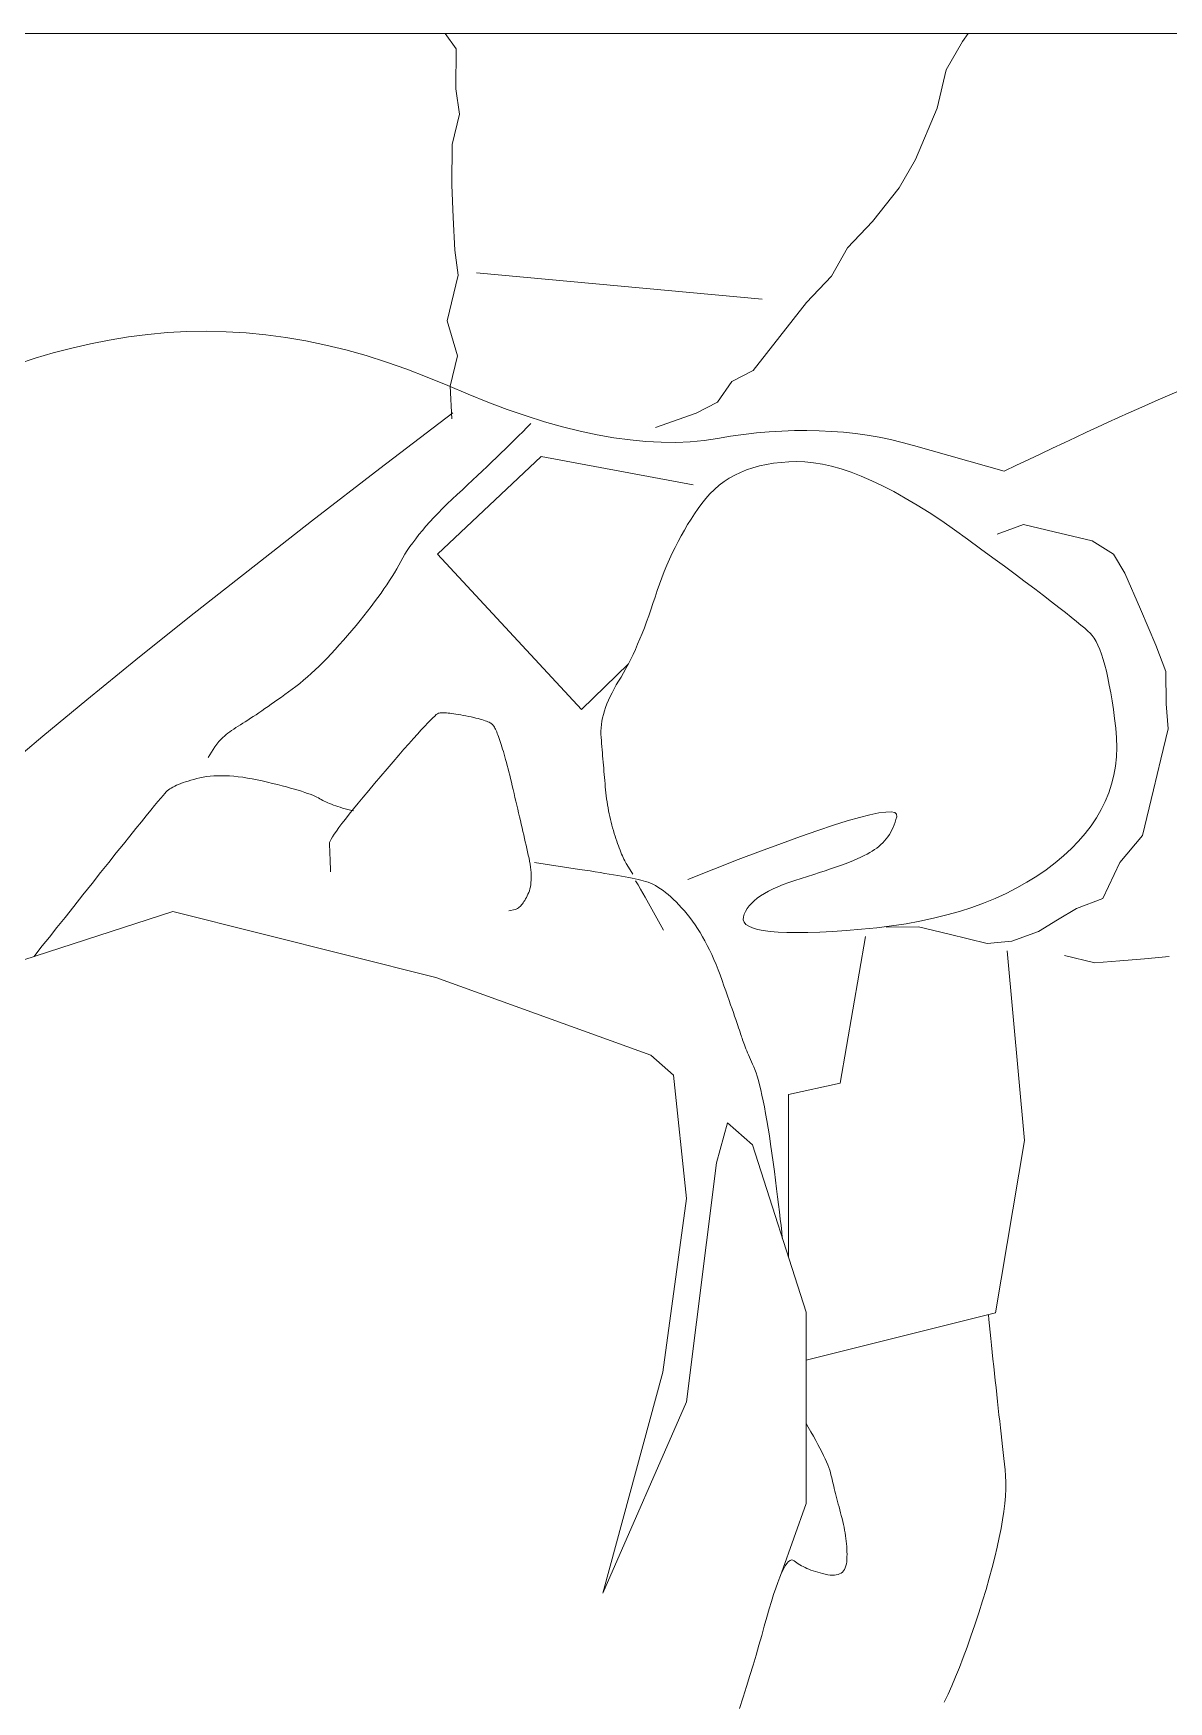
# Model space of a CAD drawing. Header units: millimetres. Extents: x 1393 to 3101, y -2944 to -480.
# Drawn here: x 2818.36 to 2842.55, y -1328.35 to -1292.82 of the extents above; entities that cross this region are included whole.
import ezdxf

# ---------------------------------------------------------------- set-up
doc = ezdxf.new("R2010")
doc.units = ezdxf.units.MM
doc.layers.add('TEFRİŞ_İÇ', color=224, linetype='Continuous', lineweight=13)

# ---------------------------------------------------------------- blocks, each defined once
blk = doc.blocks.new('A$C22EE4B40')
at = {"layer": 'TEFRİŞ_İÇ', "linetype": 'Continuous'}
for p, q in [((0.312642, 0.552652), (1.02007, 0.552652)), ((0.475417, 0.552652), (0.477776, 0.549386)), ((0.582162, 0.544867), (0.585599, 0.550916)), ((0.585599, 0.550916), (0.586794, 0.552652)), ((0.477776, 0.549386), (0.477714, 0.540803)), ((0.580204, 0.536741), (0.582162, 0.544867)), ((0.477714, 0.540803), (0.478434, 0.535472)), ((0.575592, 0.525817), (0.580204, 0.536741)), ((0.478434, 0.535472), (0.476868, 0.528972)), ((0.476868, 0.528972), (0.476806, 0.52039)), ((0.572153, 0.519768), (0.575592, 0.525817)), ((0.476806, 0.52039), (0.477135, 0.513434)), ((0.566453, 0.512544), (0.572153, 0.519768)), ((0.477135, 0.513434), (0.477464, 0.506476)), ((0.561143, 0.506946), (0.566453, 0.512544)), ((0.477464, 0.506476), (0.478184, 0.501145)), ((0.557705, 0.500897), (0.561143, 0.506946)), ((0.478184, 0.501145), (0.475835, 0.491394)), ((0.542925, 0.496035), (0.482071, 0.50161)), ((0.552396, 0.495299), (0.557705, 0.500897)), ((0.546695, 0.488076), (0.552396, 0.495299)), ((0.475835, 0.491394), (0.478059, 0.483981)), ((0.399824, 0.486512), (0.40386, 0.487303)), ((0.40386, 0.487303), (0.407954, 0.487978)), ((0.407954, 0.487978), (0.412087, 0.488518)), ((0.412087, 0.488518), (0.416236, 0.488897)), ((0.416236, 0.488897), (0.4204, 0.48912)), ((0.4204, 0.48912), (0.424579, 0.489184)), ((0.424579, 0.489184), (0.428776, 0.48909)), ((0.428776, 0.48909), (0.432986, 0.488838)), ((0.432986, 0.488838), (0.437213, 0.488427)), ((0.437213, 0.488427), (0.441454, 0.487858)), ((0.441454, 0.487858), (0.445712, 0.487132)), ((0.445712, 0.487132), (0.449986, 0.486246)), ((0.540993, 0.480852), (0.546695, 0.488076)), ((0.384278, 0.482199), (0.388075, 0.48345)), ((0.388075, 0.48345), (0.391932, 0.484586)), ((0.391932, 0.484586), (0.395849, 0.485608)), ((0.395849, 0.485608), (0.399824, 0.486512)), ((0.449986, 0.486246), (0.454275, 0.485203)), ((0.454275, 0.485203), (0.458579, 0.484)), ((0.458579, 0.484), (0.4629, 0.482641)), ((0.478059, 0.483981), (0.476493, 0.477481)), ((0.4629, 0.482641), (0.467235, 0.481123)), ((0.467235, 0.481123), (0.471586, 0.479446)), ((0.536467, 0.478504), (0.540993, 0.480852)), ((0.471586, 0.479446), (0.475951, 0.477611)), ((0.475951, 0.477611), (0.480279, 0.475774)), ((0.476493, 0.477481), (0.476823, 0.470524)), ((0.53342, 0.47408), (0.536467, 0.478504)), ((0.6293, 0.475461), (0.631241, 0.476301)), ((0.480279, 0.475774), (0.484506, 0.474087)), ((0.484506, 0.474087), (0.488636, 0.472551)), ((0.528894, 0.471732), (0.53342, 0.47408)), ((0.621059, 0.471805), (0.623189, 0.472761)), ((0.623189, 0.472761), (0.625274, 0.473691)), ((0.625274, 0.473691), (0.62731, 0.47459)), ((0.62731, 0.47459), (0.6293, 0.475461)), ((0.477021, 0.471846), (0.461472, 0.459941)), ((0.488636, 0.472551), (0.492668, 0.471166)), ((0.492668, 0.471166), (0.496603, 0.469934)), ((0.493662, 0.469555), (0.492802, 0.468683)), ((0.496603, 0.469934), (0.500439, 0.468851)), ((0.520233, 0.468661), (0.528894, 0.471732)), ((0.614379, 0.468758), (0.616653, 0.469803)), ((0.616653, 0.469803), (0.618879, 0.470818)), ((0.618879, 0.470818), (0.621059, 0.471805)), ((0.490121, 0.466003), (0.489196, 0.465091)), ((0.49103, 0.466906), (0.490121, 0.466003)), ((0.491923, 0.467799), (0.49103, 0.466906)), ((0.492802, 0.468683), (0.491923, 0.467799)), ((0.500439, 0.468851), (0.504177, 0.46792)), ((0.504177, 0.46792), (0.507816, 0.46714)), ((0.507816, 0.46714), (0.51136, 0.466512)), ((0.51136, 0.466512), (0.514804, 0.466034)), ((0.514804, 0.466034), (0.518151, 0.465709)), ((0.518151, 0.465709), (0.5214, 0.465533)), ((0.524551, 0.46551), (0.527604, 0.465637)), ((0.527604, 0.465637), (0.530559, 0.465916)), ((0.530559, 0.465916), (0.533415, 0.466345)), ((0.533415, 0.466345), (0.536212, 0.466814)), ((0.536212, 0.466814), (0.538983, 0.467208)), ((0.538983, 0.467208), (0.54173, 0.467526)), ((0.54173, 0.467526), (0.544452, 0.46777)), ((0.544452, 0.46777), (0.54715, 0.46794)), ((0.54715, 0.46794), (0.549822, 0.468035)), ((0.549822, 0.468035), (0.55247, 0.468054)), ((0.55247, 0.468054), (0.555092, 0.467999)), ((0.555092, 0.467999), (0.557691, 0.467871)), ((0.557691, 0.467871), (0.560265, 0.467667)), ((0.560265, 0.467667), (0.562814, 0.467389)), ((0.562814, 0.467389), (0.565337, 0.467035)), ((0.565337, 0.467035), (0.567838, 0.466608)), ((0.567838, 0.466608), (0.570312, 0.466105)), ((0.570312, 0.466105), (0.572762, 0.465528)), ((0.607277, 0.465453), (0.609691, 0.466584)), ((0.609691, 0.466584), (0.612059, 0.467686)), ((0.612059, 0.467686), (0.614379, 0.468758)), ((0.49586, 0.462534), (0.473803, 0.441714)), ((0.486326, 0.462297), (0.485339, 0.461347)), ((0.487299, 0.463238), (0.486326, 0.462297)), ((0.488255, 0.464169), (0.487299, 0.463238)), ((0.489196, 0.465091), (0.488255, 0.464169)), ((0.528254, 0.456464), (0.49586, 0.462534)), ((0.5214, 0.465533), (0.524551, 0.46551)), ((0.572762, 0.465528), (0.575186, 0.464876)), ((0.575186, 0.464876), (0.594491, 0.459365)), ((0.599747, 0.461887), (0.602305, 0.463105)), ((0.602305, 0.463105), (0.604814, 0.464293)), ((0.604814, 0.464293), (0.607277, 0.465453)), ((0.461472, 0.459941), (0.446948, 0.448722)), ((0.483316, 0.459417), (0.48228, 0.458436)), ((0.484335, 0.460386), (0.483316, 0.459417)), ((0.485339, 0.461347), (0.484335, 0.460386)), ((0.53711, 0.458551), (0.535934, 0.457894)), ((0.538342, 0.459139), (0.53711, 0.458551)), ((0.539635, 0.459661), (0.538342, 0.459139)), ((0.540983, 0.460116), (0.539635, 0.459661)), ((0.542389, 0.460503), (0.540983, 0.460116)), ((0.543853, 0.460821), (0.542389, 0.460503)), ((0.545374, 0.461073), (0.543853, 0.460821)), ((0.546953, 0.461256), (0.545374, 0.461073)), ((0.548589, 0.461372), (0.546953, 0.461256)), ((0.550283, 0.461421), (0.548589, 0.461372)), ((0.552041, 0.46137), (0.550283, 0.461421)), ((0.553868, 0.461188), (0.552041, 0.46137)), ((0.555765, 0.460876), (0.553868, 0.461188)), ((0.557729, 0.460433), (0.555765, 0.460876)), ((0.559764, 0.459859), (0.557729, 0.460433)), ((0.561867, 0.459154), (0.559764, 0.459859)), ((0.564041, 0.458319), (0.561867, 0.459154)), ((0.594491, 0.459365), (0.597144, 0.460641)), ((0.597144, 0.460641), (0.599747, 0.461887)), ((0.47908, 0.455439), (0.477981, 0.454421)), ((0.480162, 0.456448), (0.47908, 0.455439)), ((0.48123, 0.457448), (0.480162, 0.456448)), ((0.48228, 0.458436), (0.48123, 0.457448)), ((0.532752, 0.455518), (0.531806, 0.45459)), ((0.533755, 0.456377), (0.532752, 0.455518)), ((0.534816, 0.45717), (0.533755, 0.456377)), ((0.535934, 0.457894), (0.534816, 0.45717)), ((0.566282, 0.457352), (0.564041, 0.458319)), ((0.568594, 0.456255), (0.566282, 0.457352)), ((0.570974, 0.455026), (0.568594, 0.456255)), ((0.573425, 0.453667), (0.570974, 0.455026)), ((0.474862, 0.451426), (0.47391, 0.450459)), ((0.475858, 0.452408), (0.474862, 0.451426)), ((0.476898, 0.453407), (0.475858, 0.452408)), ((0.477981, 0.454421), (0.476898, 0.453407)), ((0.529298, 0.451426), (0.52853, 0.450302)), ((0.530087, 0.452531), (0.529298, 0.451426)), ((0.530918, 0.453594), (0.530087, 0.452531)), ((0.531806, 0.45459), (0.530918, 0.453594)), ((0.575943, 0.452177), (0.573425, 0.453667)), ((0.578532, 0.450556), (0.575943, 0.452177)), ((0.446948, 0.448722), (0.433449, 0.438189)), ((0.472141, 0.448575), (0.471322, 0.447658)), ((0.473004, 0.44951), (0.472141, 0.448575)), ((0.47391, 0.450459), (0.473004, 0.44951)), ((0.527061, 0.447996), (0.526361, 0.446815)), ((0.527785, 0.449159), (0.527061, 0.447996)), ((0.52853, 0.450302), (0.527785, 0.449159)), ((0.581188, 0.448804), (0.578532, 0.450556)), ((0.583914, 0.446921), (0.581188, 0.448804)), ((0.598642, 0.448049), (0.592984, 0.445973)), ((0.605142, 0.446482), (0.598642, 0.448049)), ((0.46913, 0.445003), (0.468489, 0.44415)), ((0.469817, 0.445871), (0.46913, 0.445003)), ((0.470546, 0.446756), (0.469817, 0.445871)), ((0.471322, 0.447658), (0.470546, 0.446756)), ((0.525025, 0.444397), (0.524391, 0.443159)), ((0.525682, 0.445615), (0.525025, 0.444397)), ((0.526361, 0.446815), (0.525682, 0.445615)), ((0.586709, 0.444906), (0.583914, 0.446921)), ((0.589466, 0.442879), (0.586709, 0.444906)), ((0.613268, 0.444525), (0.605142, 0.446482)), ((0.617751, 0.441724), (0.613268, 0.444525)), ((0.466361, 0.440901), (0.46594, 0.440129)), ((0.466827, 0.441689), (0.466361, 0.440901)), ((0.467336, 0.442493), (0.466827, 0.441689)), ((0.46789, 0.443313), (0.467336, 0.442493)), ((0.468489, 0.44415), (0.46789, 0.443313)), ((0.473803, 0.441714), (0.504439, 0.408649)), ((0.523781, 0.441903), (0.52319, 0.440628)), ((0.524391, 0.443159), (0.523781, 0.441903)), ((0.592072, 0.440955), (0.589466, 0.442879)), ((0.594528, 0.439134), (0.592072, 0.440955)), ((0.620218, 0.437691), (0.617751, 0.441724)), ((0.433449, 0.438189), (0.420976, 0.428342)), ((0.464603, 0.437752), (0.464093, 0.436921)), ((0.465079, 0.438564), (0.464603, 0.437752)), ((0.465526, 0.439356), (0.465079, 0.438564)), ((0.46594, 0.440129), (0.465526, 0.439356)), ((0.522078, 0.438021), (0.521557, 0.43669)), ((0.522624, 0.439334), (0.522078, 0.438021)), ((0.52319, 0.440628), (0.522624, 0.439334)), ((0.596833, 0.437416), (0.594528, 0.439134)), ((0.59899, 0.435802), (0.596833, 0.437416)), ((0.623527, 0.430017), (0.620218, 0.437691)), ((0.462376, 0.434312), (0.46174, 0.433403)), ((0.46298, 0.435201), (0.462376, 0.434312)), ((0.463553, 0.436071), (0.46298, 0.435201)), ((0.464093, 0.436921), (0.463553, 0.436071)), ((0.520579, 0.433969), (0.520122, 0.43258)), ((0.521056, 0.435338), (0.520579, 0.433969)), ((0.521557, 0.43669), (0.521056, 0.435338)), ((0.600997, 0.434291), (0.59899, 0.435802)), ((0.602854, 0.432883), (0.600997, 0.434291)), ((0.459646, 0.430565), (0.458885, 0.429579)), ((0.460376, 0.43153), (0.459646, 0.430565)), ((0.461074, 0.432476), (0.460376, 0.43153)), ((0.46174, 0.433403), (0.461074, 0.432476)), ((0.519677, 0.431201), (0.519225, 0.429856)), ((0.520122, 0.43258), (0.519677, 0.431201)), ((0.604561, 0.431578), (0.602854, 0.432883)), ((0.60612, 0.430377), (0.604561, 0.431578)), ((0.607527, 0.429279), (0.60612, 0.430377)), ((0.626836, 0.422342), (0.623527, 0.430017)), ((0.420976, 0.428342), (0.409528, 0.419183)), ((0.456413, 0.426506), (0.455524, 0.425444)), ((0.457268, 0.42755), (0.456413, 0.426506)), ((0.458093, 0.428574), (0.457268, 0.42755)), ((0.458885, 0.429579), (0.458093, 0.428574)), ((0.518305, 0.427269), (0.51784, 0.426029)), ((0.518768, 0.428545), (0.518305, 0.427269)), ((0.519225, 0.429856), (0.518768, 0.428545)), ((0.608786, 0.428285), (0.607527, 0.429279)), ((0.609892, 0.427392), (0.608786, 0.428285)), ((0.610851, 0.426604), (0.609892, 0.427392)), ((0.61166, 0.425918), (0.610851, 0.426604)), ((0.453735, 0.423364), (0.452852, 0.422371)), ((0.454626, 0.424389), (0.453735, 0.423364)), ((0.455524, 0.425444), (0.454626, 0.424389)), ((0.516891, 0.423652), (0.516408, 0.422514)), ((0.517367, 0.424823), (0.516891, 0.423652)), ((0.51784, 0.426029), (0.517367, 0.424823)), ((0.612319, 0.425337), (0.61166, 0.425918)), ((0.612827, 0.424857), (0.612319, 0.425337)), ((0.613257, 0.424378), (0.612827, 0.424857)), ((0.613674, 0.423795), (0.613257, 0.424378)), ((0.614079, 0.423107), (0.613674, 0.423795)), ((0.614472, 0.422313), (0.614079, 0.423107)), ((0.450245, 0.419584), (0.449392, 0.418719)), ((0.451107, 0.420481), (0.450245, 0.419584)), ((0.451974, 0.42141), (0.451107, 0.420481)), ((0.452852, 0.422371), (0.451974, 0.42141)), ((0.515429, 0.420346), (0.514932, 0.419315)), ((0.515921, 0.421414), (0.515429, 0.420346)), ((0.516408, 0.422514), (0.515921, 0.421414)), ((0.614855, 0.421416), (0.614472, 0.422313)), ((0.615224, 0.420413), (0.614855, 0.421416)), ((0.615581, 0.419306), (0.615224, 0.420413)), ((0.628911, 0.416683), (0.626836, 0.422342)), ((0.409528, 0.419183), (0.399104, 0.41071)), ((0.446876, 0.416312), (0.446055, 0.415574)), ((0.447708, 0.417083), (0.446876, 0.416312)), ((0.448545, 0.417884), (0.447708, 0.417083)), ((0.449392, 0.418719), (0.448545, 0.417884)), ((0.504439, 0.408649), (0.514429, 0.418317)), ((0.51341, 0.416427), (0.512893, 0.415535)), ((0.513923, 0.417355), (0.51341, 0.416427)), ((0.514429, 0.418317), (0.513923, 0.417355)), ((0.514932, 0.419315), (0.514429, 0.418317)), ((0.615927, 0.418093), (0.615581, 0.419306)), ((0.616262, 0.416777), (0.615927, 0.418093)), ((0.616584, 0.415356), (0.616262, 0.416777)), ((0.62897, 0.409792), (0.628911, 0.416683)), ((0.442053, 0.412356), (0.441283, 0.4118)), ((0.442839, 0.412937), (0.442053, 0.412356)), ((0.443631, 0.413549), (0.442839, 0.412937)), ((0.444432, 0.414192), (0.443631, 0.413549)), ((0.445238, 0.414867), (0.444432, 0.414192)), ((0.446055, 0.415574), (0.445238, 0.414867)), ((0.511392, 0.413017), (0.510959, 0.412205)), ((0.511863, 0.413841), (0.511392, 0.413017)), ((0.512369, 0.414675), (0.511863, 0.413841)), ((0.512893, 0.415535), (0.512369, 0.414675)), ((0.616896, 0.413831), (0.616584, 0.415356)), ((0.617194, 0.4122), (0.616896, 0.413831)), ((0.399104, 0.41071), (0.389705, 0.402923)), ((0.437014, 0.4088), (0.436362, 0.408355)), ((0.437683, 0.40926), (0.437014, 0.4088)), ((0.438368, 0.409736), (0.437683, 0.40926)), ((0.43907, 0.410228), (0.438368, 0.409736)), ((0.439791, 0.410736), (0.43907, 0.410228)), ((0.440528, 0.41126), (0.439791, 0.410736)), ((0.441283, 0.4118), (0.440528, 0.41126)), ((0.509586, 0.40907), (0.509332, 0.408315)), ((0.509874, 0.409837), (0.509586, 0.40907)), ((0.5102, 0.410615), (0.509874, 0.409837)), ((0.51056, 0.411404), (0.5102, 0.410615)), ((0.510959, 0.412205), (0.51056, 0.411404)), ((0.617482, 0.410466), (0.617194, 0.4122)), ((0.617756, 0.408626), (0.617482, 0.410466)), ((0.62942, 0.404525), (0.62897, 0.409792)), ((0.431774, 0.405376), (0.431282, 0.40507)), ((0.432288, 0.405692), (0.431774, 0.405376)), ((0.432818, 0.406025), (0.432288, 0.405692)), ((0.433366, 0.406374), (0.432818, 0.406025)), ((0.43393, 0.406738), (0.433366, 0.406374)), ((0.434513, 0.407119), (0.43393, 0.406738)), ((0.435112, 0.407515), (0.434513, 0.407119)), ((0.435729, 0.407927), (0.435112, 0.407515)), ((0.436362, 0.408355), (0.435729, 0.407927)), ((0.471046, 0.40507), (0.471696, 0.405758)), ((0.471696, 0.405758), (0.472268, 0.406347)), ((0.472268, 0.406347), (0.472761, 0.406837)), ((0.472761, 0.406837), (0.473179, 0.407229)), ((0.473179, 0.407229), (0.473518, 0.407522)), ((0.473518, 0.407522), (0.473779, 0.407715)), ((0.473779, 0.407715), (0.473962, 0.40781)), ((0.473962, 0.40781), (0.474123, 0.407852)), ((0.474123, 0.407852), (0.47431, 0.407882)), ((0.47431, 0.407882), (0.474526, 0.407903)), ((0.474526, 0.407903), (0.474768, 0.407912)), ((0.474768, 0.407912), (0.475039, 0.407914)), ((0.475039, 0.407914), (0.475337, 0.407904)), ((0.475337, 0.407904), (0.475663, 0.407884)), ((0.475663, 0.407884), (0.476016, 0.407853)), ((0.476016, 0.407853), (0.476398, 0.407815)), ((0.476398, 0.407815), (0.476808, 0.407764)), ((0.476808, 0.407764), (0.477245, 0.407704)), ((0.477245, 0.407704), (0.477709, 0.407633)), ((0.477709, 0.407633), (0.478202, 0.407554)), ((0.478202, 0.407554), (0.478723, 0.407463)), ((0.478723, 0.407463), (0.479271, 0.407363)), ((0.479271, 0.407363), (0.479846, 0.407252)), ((0.479846, 0.407252), (0.480423, 0.407138)), ((0.480423, 0.407138), (0.480968, 0.407023)), ((0.480968, 0.407023), (0.481484, 0.406909)), ((0.481484, 0.406909), (0.481967, 0.406796)), ((0.481967, 0.406796), (0.482423, 0.406683)), ((0.482423, 0.406683), (0.482847, 0.40657)), ((0.482847, 0.40657), (0.483242, 0.406459)), ((0.483242, 0.406459), (0.483605, 0.406348)), ((0.483605, 0.406348), (0.48394, 0.406237)), ((0.48394, 0.406237), (0.484244, 0.406127)), ((0.484244, 0.406127), (0.484518, 0.406017)), ((0.484518, 0.406017), (0.484761, 0.405907)), ((0.484761, 0.405907), (0.484976, 0.405799)), ((0.484976, 0.405799), (0.48516, 0.405691)), ((0.48516, 0.405691), (0.485313, 0.405583)), ((0.485313, 0.405583), (0.485436, 0.405475)), ((0.485436, 0.405475), (0.485547, 0.405357)), ((0.485547, 0.405357), (0.485659, 0.405215)), ((0.485659, 0.405215), (0.485775, 0.405048)), ((0.508686, 0.405408), (0.508615, 0.40471)), ((0.508794, 0.406119), (0.508686, 0.405408)), ((0.508937, 0.406839), (0.508794, 0.406119)), ((0.509117, 0.407572), (0.508937, 0.406839)), ((0.509332, 0.408315), (0.509117, 0.407572)), ((0.61802, 0.406682), (0.617756, 0.408626)), ((0.618271, 0.404633), (0.61802, 0.406682)), ((0.389705, 0.402923), (0.381331, 0.395823)), ((0.427207, 0.401803), (0.426961, 0.401517)), ((0.427476, 0.402092), (0.427207, 0.401803)), ((0.427763, 0.402382), (0.427476, 0.402092)), ((0.428072, 0.402674), (0.427763, 0.402382)), ((0.428401, 0.402966), (0.428072, 0.402674)), ((0.428752, 0.403262), (0.428401, 0.402966)), ((0.429122, 0.403559), (0.428752, 0.403262)), ((0.429513, 0.403857), (0.429122, 0.403559)), ((0.429923, 0.404157), (0.429513, 0.403857)), ((0.430356, 0.40446), (0.429923, 0.404157)), ((0.430809, 0.404764), (0.430356, 0.40446)), ((0.431282, 0.40507), (0.430809, 0.404764)), ((0.467673, 0.401329), (0.468633, 0.402412)), ((0.468633, 0.402412), (0.469515, 0.403397)), ((0.469515, 0.403397), (0.470319, 0.404282)), ((0.470319, 0.404282), (0.471046, 0.40507)), ((0.485775, 0.405048), (0.485891, 0.404856)), ((0.485891, 0.404856), (0.486012, 0.404641)), ((0.486012, 0.404641), (0.486135, 0.404402)), ((0.486135, 0.404402), (0.48626, 0.404138)), ((0.48626, 0.404138), (0.486387, 0.403849)), ((0.486387, 0.403849), (0.486519, 0.403538)), ((0.486519, 0.403538), (0.486652, 0.403202)), ((0.486652, 0.403202), (0.486788, 0.402843)), ((0.486788, 0.402843), (0.486925, 0.402458)), ((0.486925, 0.402458), (0.487067, 0.402049)), ((0.487067, 0.402049), (0.48721, 0.401616)), ((0.48721, 0.401616), (0.487356, 0.40116)), ((0.508615, 0.40471), (0.508581, 0.404023)), ((0.508581, 0.404023), (0.508582, 0.403348)), ((0.508582, 0.403348), (0.50862, 0.402684)), ((0.50862, 0.402684), (0.508677, 0.402026)), ((0.508677, 0.402026), (0.508733, 0.401369)), ((0.618453, 0.402551), (0.618271, 0.404633)), ((0.6185, 0.400508), (0.618453, 0.402551)), ((0.627854, 0.398025), (0.62942, 0.404525)), ((0.426342, 0.400667), (0.424942, 0.398425)), ((0.426528, 0.400949), (0.426342, 0.400667)), ((0.426734, 0.401232), (0.426528, 0.400949)), ((0.426961, 0.401517), (0.426734, 0.401232)), ((0.464329, 0.397485), (0.465521, 0.398865)), ((0.465521, 0.398865), (0.466635, 0.400146)), ((0.466635, 0.400146), (0.467673, 0.401329)), ((0.487356, 0.40116), (0.487504, 0.400679)), ((0.487504, 0.400679), (0.487656, 0.400175)), ((0.487656, 0.400175), (0.487811, 0.399648)), ((0.487811, 0.399648), (0.487969, 0.3991)), ((0.487969, 0.3991), (0.488128, 0.398527)), ((0.488128, 0.398527), (0.488291, 0.397934)), ((0.508733, 0.401369), (0.50879, 0.400711)), ((0.50879, 0.400711), (0.508846, 0.400052)), ((0.508846, 0.400052), (0.508903, 0.399394)), ((0.508903, 0.399394), (0.508958, 0.398735)), ((0.508958, 0.398735), (0.509016, 0.398077)), ((0.509016, 0.398077), (0.509071, 0.397418)), ((0.618202, 0.396537), (0.618418, 0.398504)), ((0.618418, 0.398504), (0.6185, 0.400508)), ((0.426903, 0.394505), (0.426097, 0.394467)), ((0.427735, 0.394516), (0.426903, 0.394505)), ((0.428594, 0.3945), (0.427735, 0.394516)), ((0.42948, 0.394457), (0.428594, 0.3945)), ((0.461711, 0.394429), (0.463059, 0.396007)), ((0.463059, 0.396007), (0.464329, 0.397485)), ((0.488291, 0.397934), (0.488458, 0.397317)), ((0.488458, 0.397317), (0.488626, 0.396677)), ((0.488626, 0.396677), (0.488798, 0.396015)), ((0.488798, 0.396015), (0.488975, 0.395331)), ((0.488975, 0.395331), (0.489152, 0.394624)), ((0.489152, 0.394624), (0.489334, 0.393895)), ((0.509071, 0.397418), (0.509128, 0.39676)), ((0.509128, 0.39676), (0.509183, 0.396101)), ((0.509183, 0.396101), (0.509241, 0.395443)), ((0.509241, 0.395443), (0.509296, 0.394784)), ((0.509296, 0.394784), (0.509354, 0.394126)), ((0.617376, 0.392719), (0.617856, 0.394609)), ((0.617856, 0.394609), (0.618202, 0.396537)), ((0.626288, 0.391525), (0.627854, 0.398025)), ((0.415978, 0.391048), (0.415709, 0.390759)), ((0.416207, 0.391265), (0.415978, 0.391048)), ((0.416464, 0.391476), (0.416207, 0.391265)), ((0.416752, 0.391685), (0.416464, 0.391476)), ((0.417068, 0.391888), (0.416752, 0.391685)), ((0.417413, 0.392089), (0.417068, 0.391888)), ((0.417788, 0.392286), (0.417413, 0.392089)), ((0.418192, 0.392478), (0.417788, 0.392286)), ((0.418625, 0.392667), (0.418192, 0.392478)), ((0.419088, 0.392854), (0.418625, 0.392667)), ((0.41958, 0.393036), (0.419088, 0.392854)), ((0.420103, 0.393214), (0.41958, 0.393036)), ((0.420653, 0.393388), (0.420103, 0.393214)), ((0.421233, 0.393559), (0.420653, 0.393388)), ((0.421842, 0.393726), (0.421233, 0.393559)), ((0.422481, 0.393889), (0.421842, 0.393726)), ((0.423148, 0.394048), (0.422481, 0.393889)), ((0.423845, 0.394194), (0.423148, 0.394048)), ((0.424569, 0.394312), (0.423845, 0.394194)), ((0.42532, 0.394403), (0.424569, 0.394312)), ((0.426097, 0.394467), (0.42532, 0.394403)), ((0.430394, 0.394389), (0.42948, 0.394457)), ((0.431335, 0.394293), (0.430394, 0.394389)), ((0.432303, 0.394171), (0.431335, 0.394293)), ((0.433298, 0.394021), (0.432303, 0.394171)), ((0.434321, 0.393845), (0.433298, 0.394021)), ((0.43537, 0.393642), (0.434321, 0.393845)), ((0.436446, 0.393414), (0.43537, 0.393642)), ((0.437549, 0.393157), (0.436446, 0.393414)), ((0.438641, 0.392891), (0.437549, 0.393157)), ((0.43968, 0.39263), (0.438641, 0.392891)), ((0.440667, 0.392376), (0.43968, 0.39263)), ((0.4416, 0.392127), (0.440667, 0.392376)), ((0.442482, 0.391885), (0.4416, 0.392127)), ((0.443312, 0.391648), (0.442482, 0.391885)), ((0.444089, 0.391418), (0.443312, 0.391648)), ((0.444813, 0.391193), (0.444089, 0.391418)), ((0.445486, 0.390974), (0.444813, 0.391193)), ((0.446107, 0.390761), (0.445486, 0.390974)), ((0.457948, 0.389959), (0.459115, 0.391357)), ((0.459115, 0.391357), (0.460369, 0.392848)), ((0.460369, 0.392848), (0.461711, 0.394429)), ((0.489334, 0.393895), (0.489517, 0.393142)), ((0.489517, 0.393142), (0.489705, 0.392368)), ((0.489705, 0.392368), (0.489894, 0.39157)), ((0.489894, 0.39157), (0.490088, 0.390751)), ((0.509354, 0.394126), (0.509409, 0.393467)), ((0.509409, 0.393467), (0.509465, 0.392809)), ((0.509465, 0.392809), (0.50952, 0.39215)), ((0.50952, 0.39215), (0.509582, 0.391495)), ((0.509582, 0.391495), (0.50965, 0.390844)), ((0.616766, 0.390868), (0.617376, 0.392719)), ((0.623938, 0.381775), (0.626288, 0.391525)), ((0.413511, 0.38816), (0.412682, 0.387149)), ((0.414228, 0.389026), (0.413511, 0.38816)), ((0.414834, 0.389748), (0.414228, 0.389026)), ((0.415327, 0.390326), (0.414834, 0.389748)), ((0.415709, 0.390759), (0.415327, 0.390326)), ((0.446675, 0.390554), (0.446107, 0.390761)), ((0.44719, 0.390352), (0.446675, 0.390554)), ((0.447653, 0.390157), (0.44719, 0.390352)), ((0.448064, 0.389967), (0.447653, 0.390157)), ((0.448423, 0.389783), (0.448064, 0.389967)), ((0.448729, 0.389604), (0.448423, 0.389783)), ((0.44902, 0.389431), (0.448729, 0.389604)), ((0.449331, 0.389259), (0.44902, 0.389431)), ((0.449663, 0.389088), (0.449331, 0.389259)), ((0.450015, 0.388919), (0.449663, 0.389088)), ((0.450388, 0.388753), (0.450015, 0.388919)), ((0.450781, 0.388587), (0.450388, 0.388753)), ((0.451195, 0.388424), (0.450781, 0.388587)), ((0.451629, 0.388261), (0.451195, 0.388424)), ((0.452084, 0.388102), (0.451629, 0.388261)), ((0.45256, 0.387943), (0.452084, 0.388102)), ((0.453056, 0.387787), (0.45256, 0.387943)), ((0.453572, 0.387632), (0.453056, 0.387787)), ((0.454111, 0.38748), (0.453572, 0.387632)), ((0.454669, 0.387328), (0.454111, 0.38748)), ((0.454971, 0.386312), (0.455876, 0.387436)), ((0.455876, 0.387436), (0.456868, 0.388651)), ((0.456868, 0.388651), (0.457948, 0.389959)), ((0.490088, 0.390751), (0.490282, 0.389908)), ((0.490282, 0.389908), (0.490479, 0.38906)), ((0.490479, 0.38906), (0.490673, 0.388223)), ((0.490673, 0.388223), (0.490865, 0.387396)), ((0.490865, 0.387396), (0.491053, 0.38658)), ((0.50965, 0.390844), (0.509727, 0.390198)), ((0.509727, 0.390198), (0.50981, 0.389556)), ((0.50981, 0.389556), (0.509902, 0.38892)), ((0.509902, 0.38892), (0.510001, 0.388288)), ((0.510001, 0.388288), (0.510109, 0.387661)), ((0.510109, 0.387661), (0.510223, 0.387038)), ((0.61515, 0.387282), (0.616023, 0.389055)), ((0.616023, 0.389055), (0.616766, 0.390868)), ((0.410686, 0.384693), (0.409521, 0.38325)), ((0.411741, 0.385993), (0.410686, 0.384693)), ((0.412682, 0.387149), (0.411741, 0.385993)), ((0.452782, 0.383487), (0.453423, 0.384336)), ((0.453423, 0.384336), (0.454154, 0.385278)), ((0.454154, 0.385278), (0.454971, 0.386312)), ((0.455247, 0.387178), (0.454669, 0.387328)), ((0.455845, 0.38703), (0.455247, 0.387178)), ((0.491053, 0.38658), (0.491239, 0.385775)), ((0.491239, 0.385775), (0.491423, 0.38498)), ((0.491423, 0.38498), (0.491605, 0.384196)), ((0.491605, 0.384196), (0.491782, 0.383422)), ((0.510223, 0.387038), (0.510348, 0.386422)), ((0.510348, 0.386422), (0.510479, 0.385809)), ((0.510479, 0.385809), (0.510618, 0.385201)), ((0.510618, 0.385201), (0.510764, 0.384598)), ((0.510764, 0.384598), (0.510919, 0.384)), ((0.510919, 0.384), (0.511082, 0.383407)), ((0.55478, 0.382857), (0.558109, 0.383963)), ((0.558109, 0.383963), (0.561071, 0.384887)), ((0.561071, 0.384887), (0.56367, 0.385632)), ((0.56367, 0.385632), (0.565901, 0.386195)), ((0.565901, 0.386195), (0.567767, 0.386579)), ((0.567767, 0.386579), (0.569265, 0.386781)), ((0.569265, 0.386781), (0.5704, 0.386804)), ((0.5704, 0.386804), (0.571167, 0.386646)), ((0.571064, 0.384046), (0.57084, 0.383501)), ((0.571267, 0.384608), (0.571064, 0.384046)), ((0.571167, 0.386646), (0.571569, 0.386308)), ((0.571447, 0.385189), (0.571267, 0.384608)), ((0.571604, 0.385788), (0.571447, 0.385189)), ((0.571569, 0.386308), (0.571604, 0.385788)), ((0.611736, 0.38219), (0.613006, 0.38385)), ((0.613006, 0.38385), (0.614143, 0.385546)), ((0.614143, 0.385546), (0.61515, 0.387282)), ((0.408244, 0.381662), (0.406854, 0.37993)), ((0.409521, 0.38325), (0.408244, 0.381662)), ((0.450735, 0.380094), (0.450765, 0.380305)), ((0.450765, 0.380305), (0.450883, 0.380606)), ((0.450883, 0.380606), (0.451088, 0.381)), ((0.451088, 0.381), (0.451379, 0.381485)), ((0.451379, 0.381485), (0.45176, 0.38206)), ((0.45176, 0.38206), (0.452227, 0.382728)), ((0.452227, 0.382728), (0.452782, 0.383487)), ((0.491782, 0.383422), (0.49196, 0.38266)), ((0.49196, 0.38266), (0.492133, 0.381908)), ((0.492133, 0.381908), (0.492304, 0.381166)), ((0.492304, 0.381166), (0.492473, 0.380435)), ((0.492473, 0.380435), (0.49264, 0.379715)), ((0.511082, 0.383407), (0.511253, 0.382818)), ((0.511253, 0.382818), (0.51143, 0.382234)), ((0.51143, 0.382234), (0.511612, 0.381663)), ((0.511612, 0.381663), (0.511792, 0.381113)), ((0.511792, 0.381113), (0.51197, 0.380583)), ((0.51197, 0.380583), (0.512146, 0.380074)), ((0.547024, 0.380105), (0.551086, 0.381572)), ((0.551086, 0.381572), (0.55478, 0.382857)), ((0.569021, 0.380636), (0.568639, 0.380224)), ((0.569381, 0.381066), (0.569021, 0.380636)), ((0.569716, 0.381515), (0.569381, 0.381066)), ((0.570032, 0.381984), (0.569716, 0.381515)), ((0.570323, 0.382472), (0.570032, 0.381984)), ((0.570593, 0.382978), (0.570323, 0.382472)), ((0.57084, 0.383501), (0.570593, 0.382978)), ((0.608802, 0.378988), (0.610336, 0.38057)), ((0.610336, 0.38057), (0.611736, 0.38219)), ((0.619122, 0.376057), (0.623938, 0.381775)), ((0.405352, 0.378054), (0.403739, 0.376034)), ((0.406854, 0.37993), (0.405352, 0.378054)), ((0.45075, 0.379916), (0.450735, 0.380094)), ((0.450765, 0.379711), (0.45075, 0.379916)), ((0.45078, 0.37948), (0.450765, 0.379711)), ((0.450794, 0.379221), (0.45078, 0.37948)), ((0.45081, 0.378936), (0.450794, 0.379221)), ((0.450825, 0.378623), (0.45081, 0.378936)), ((0.45084, 0.378283), (0.450825, 0.378623)), ((0.450855, 0.377916), (0.45084, 0.378283)), ((0.450872, 0.377523), (0.450855, 0.377916)), ((0.450888, 0.377103), (0.450872, 0.377523)), ((0.450905, 0.376655), (0.450888, 0.377103)), ((0.49264, 0.379715), (0.492803, 0.379005)), ((0.492803, 0.379005), (0.492965, 0.378307)), ((0.492965, 0.378307), (0.493123, 0.377618)), ((0.493123, 0.377618), (0.493272, 0.376946)), ((0.493272, 0.376946), (0.493399, 0.376293)), ((0.512146, 0.380074), (0.512321, 0.379585)), ((0.512321, 0.379585), (0.512493, 0.379118)), ((0.512493, 0.379118), (0.512664, 0.37867)), ((0.512664, 0.37867), (0.512833, 0.378243)), ((0.512833, 0.378243), (0.513, 0.377837)), ((0.513, 0.377837), (0.513166, 0.377452)), ((0.513166, 0.377452), (0.51333, 0.377086)), ((0.51333, 0.377086), (0.513491, 0.376741)), ((0.513491, 0.376741), (0.513652, 0.376417)), ((0.537805, 0.376631), (0.542598, 0.378458)), ((0.542598, 0.378458), (0.547024, 0.380105)), ((0.563187, 0.37682), (0.562377, 0.376474)), ((0.563939, 0.377158), (0.563187, 0.37682)), ((0.564637, 0.377491), (0.563939, 0.377158)), ((0.565279, 0.377816), (0.564637, 0.377491)), ((0.565866, 0.378135), (0.565279, 0.377816)), ((0.566397, 0.378445), (0.565866, 0.378135)), ((0.56689, 0.378764), (0.566397, 0.378445)), ((0.567361, 0.379101), (0.56689, 0.378764)), ((0.56781, 0.379457), (0.567361, 0.379101)), ((0.568235, 0.37983), (0.56781, 0.379457)), ((0.568639, 0.380224), (0.568235, 0.37983)), ((0.605339, 0.37594), (0.607137, 0.377445)), ((0.607137, 0.377445), (0.608802, 0.378988)), ((0.402013, 0.373869), (0.400176, 0.371559)), ((0.403739, 0.376034), (0.402013, 0.373869)), ((0.450921, 0.376181), (0.450905, 0.376655)), ((0.450939, 0.37568), (0.450921, 0.376181)), ((0.450956, 0.375152), (0.450939, 0.37568)), ((0.450974, 0.374597), (0.450956, 0.375152)), ((0.45099, 0.374014), (0.450974, 0.374597)), ((0.493399, 0.376293), (0.493506, 0.37566)), ((0.493506, 0.37566), (0.493592, 0.375047)), ((0.493592, 0.375047), (0.493659, 0.374455)), ((0.493659, 0.374455), (0.493705, 0.373882)), ((0.493705, 0.373882), (0.49373, 0.37333)), ((0.49373, 0.37333), (0.493735, 0.372796)), ((0.503994, 0.374568), (0.494454, 0.376007)), ((0.505166, 0.374391), (0.503994, 0.374568)), ((0.506295, 0.374217), (0.505166, 0.374391)), ((0.50738, 0.374046), (0.506295, 0.374217)), ((0.508423, 0.373878), (0.50738, 0.374046)), ((0.509423, 0.373715), (0.508423, 0.373878)), ((0.51038, 0.373554), (0.509423, 0.373715)), ((0.511294, 0.373398), (0.51038, 0.373554)), ((0.512165, 0.373244), (0.511294, 0.373398)), ((0.512995, 0.373096), (0.512165, 0.373244)), ((0.513652, 0.376417), (0.51381, 0.376114)), ((0.51381, 0.376114), (0.513967, 0.375831)), ((0.513967, 0.375831), (0.514122, 0.375568)), ((0.514122, 0.375568), (0.515355, 0.373551)), ((0.527122, 0.372434), (0.532647, 0.374623)), ((0.532647, 0.374623), (0.537805, 0.376631)), ((0.553914, 0.373462), (0.552606, 0.373055)), ((0.555167, 0.373863), (0.553914, 0.373462)), ((0.556362, 0.374256), (0.555167, 0.373863)), ((0.557503, 0.374643), (0.556362, 0.374256)), ((0.558588, 0.375022), (0.557503, 0.374643)), ((0.559618, 0.375395), (0.558588, 0.375022)), ((0.560592, 0.375761), (0.559618, 0.375395)), ((0.561512, 0.376122), (0.560592, 0.375761)), ((0.562377, 0.376474), (0.561512, 0.376122)), ((0.601437, 0.373119), (0.603433, 0.374492)), ((0.603433, 0.374492), (0.605339, 0.37594)), ((0.61554, 0.368324), (0.619122, 0.376057)), ((0.400176, 0.371559), (0.398224, 0.369105)), ((0.493202, 0.369628), (0.493043, 0.369255)), ((0.493339, 0.370021), (0.493202, 0.369628)), ((0.493456, 0.370434), (0.493339, 0.370021)), ((0.493552, 0.370865), (0.493456, 0.370434)), ((0.493629, 0.371319), (0.493552, 0.370865)), ((0.493685, 0.371791), (0.493629, 0.371319)), ((0.49372, 0.372284), (0.493685, 0.371791)), ((0.493735, 0.372796), (0.49372, 0.372284)), ((0.51378, 0.37295), (0.512995, 0.373096)), ((0.514524, 0.372808), (0.51378, 0.37295)), ((0.515224, 0.372669), (0.514524, 0.372808)), ((0.515881, 0.372534), (0.515224, 0.372669)), ((0.516496, 0.372403), (0.515881, 0.372534)), ((0.515951, 0.372118), (0.516495, 0.371236)), ((0.516495, 0.371236), (0.517024, 0.370356)), ((0.517068, 0.372275), (0.516496, 0.372403)), ((0.517024, 0.370356), (0.517537, 0.369479)), ((0.517596, 0.372151), (0.517068, 0.372275)), ((0.518108, 0.372011), (0.517596, 0.372151)), ((0.518623, 0.371836), (0.518108, 0.372011)), ((0.519144, 0.371628), (0.518623, 0.371836)), ((0.519669, 0.371383), (0.519144, 0.371628)), ((0.520201, 0.371105), (0.519669, 0.371383)), ((0.520736, 0.37079), (0.520201, 0.371105)), ((0.521276, 0.370442), (0.520736, 0.37079)), ((0.521822, 0.370059), (0.521276, 0.370442)), ((0.522373, 0.369641), (0.521822, 0.370059)), ((0.522929, 0.369188), (0.522373, 0.369641)), ((0.544302, 0.369922), (0.543417, 0.369426)), ((0.545265, 0.370406), (0.544302, 0.369922)), ((0.546305, 0.370876), (0.545265, 0.370406)), ((0.547424, 0.371336), (0.546305, 0.370876)), ((0.548619, 0.371782), (0.547424, 0.371336)), ((0.549894, 0.372218), (0.548619, 0.371782)), ((0.551243, 0.372641), (0.549894, 0.372218)), ((0.552606, 0.373055), (0.551243, 0.372641)), ((0.594913, 0.369453), (0.597176, 0.370599)), ((0.597176, 0.370599), (0.599351, 0.371822)), ((0.599351, 0.371822), (0.601437, 0.373119)), ((0.396275, 0.36665), (0.394437, 0.364336)), ((0.398224, 0.369105), (0.396275, 0.36665)), ((0.490505, 0.366089), (0.490333, 0.366039)), ((0.490676, 0.366159), (0.490505, 0.366089)), ((0.490847, 0.36625), (0.490676, 0.366159)), ((0.491016, 0.366359), (0.490847, 0.36625)), ((0.491186, 0.36649), (0.491016, 0.366359)), ((0.491356, 0.36664), (0.491186, 0.36649)), ((0.491526, 0.366811), (0.491356, 0.36664)), ((0.491694, 0.367001), (0.491526, 0.366811)), ((0.491865, 0.367213), (0.491694, 0.367001)), ((0.492033, 0.367444), (0.491865, 0.367213)), ((0.492202, 0.367695), (0.492033, 0.367444)), ((0.49237, 0.367966), (0.492202, 0.367695)), ((0.492539, 0.368259), (0.49237, 0.367966)), ((0.492707, 0.368571), (0.492539, 0.368259)), ((0.492876, 0.368903), (0.492707, 0.368571)), ((0.493043, 0.369255), (0.492876, 0.368903)), ((0.517537, 0.369479), (0.518032, 0.368607)), ((0.518032, 0.368607), (0.521943, 0.361646)), ((0.52349, 0.3687), (0.522929, 0.369188)), ((0.524055, 0.368177), (0.52349, 0.3687)), ((0.524626, 0.36762), (0.524055, 0.368177)), ((0.525202, 0.367028), (0.524626, 0.36762)), ((0.525783, 0.366401), (0.525202, 0.367028)), ((0.526368, 0.365738), (0.525783, 0.366401)), ((0.539739, 0.366202), (0.539397, 0.365622)), ((0.540156, 0.366769), (0.539739, 0.366202)), ((0.540653, 0.367325), (0.540156, 0.366769)), ((0.541228, 0.367868), (0.540653, 0.367325)), ((0.54188, 0.3684), (0.541228, 0.367868)), ((0.542609, 0.368919), (0.54188, 0.3684)), ((0.543417, 0.369426), (0.542609, 0.368919)), ((0.584961, 0.365618), (0.587582, 0.366463)), ((0.587582, 0.366463), (0.590116, 0.367386)), ((0.590116, 0.367386), (0.592559, 0.368381)), ((0.592559, 0.368381), (0.594913, 0.369453)), ((0.605848, 0.363781), (0.609881, 0.366249)), ((0.609881, 0.366249), (0.61554, 0.368324)), ((0.377923, 0.352826), (0.417382, 0.365563)), ((0.394437, 0.364336), (0.39271, 0.362163)), ((0.417382, 0.365563), (0.473389, 0.351552)), ((0.490333, 0.366039), (0.488967, 0.365723)), ((0.526953, 0.365044), (0.526368, 0.365738)), ((0.527525, 0.364319), (0.526953, 0.365044)), ((0.528087, 0.363562), (0.527525, 0.364319)), ((0.528637, 0.362775), (0.528087, 0.363562)), ((0.529177, 0.361956), (0.528637, 0.362775)), ((0.538947, 0.364427), (0.538908, 0.363846)), ((0.538908, 0.363846), (0.539084, 0.363321)), ((0.539134, 0.365031), (0.538947, 0.364427)), ((0.539084, 0.363321), (0.539475, 0.362851)), ((0.539397, 0.365622), (0.539134, 0.365031)), ((0.539475, 0.362851), (0.54008, 0.362436)), ((0.567355, 0.362124), (0.570513, 0.362518)), ((0.570513, 0.362518), (0.573582, 0.362988)), ((0.573582, 0.362988), (0.57656, 0.363532)), ((0.57656, 0.363532), (0.57945, 0.364152)), ((0.57945, 0.364152), (0.58225, 0.364847)), ((0.58225, 0.364847), (0.584961, 0.365618)), ((0.601815, 0.361314), (0.605848, 0.363781)), ((0.391093, 0.360131), (0.389589, 0.358241)), ((0.39271, 0.362163), (0.391093, 0.360131)), ((0.529706, 0.361107), (0.529177, 0.361956)), ((0.530224, 0.360227), (0.529706, 0.361107)), ((0.530731, 0.359315), (0.530224, 0.360227)), ((0.531229, 0.358373), (0.530731, 0.359315)), ((0.54008, 0.362436), (0.540901, 0.362077)), ((0.540901, 0.362077), (0.541936, 0.361774)), ((0.541936, 0.361774), (0.543187, 0.361527)), ((0.543187, 0.361527), (0.54465, 0.361334)), ((0.54465, 0.361334), (0.546331, 0.361199)), ((0.546331, 0.361199), (0.548225, 0.361118)), ((0.548225, 0.361118), (0.550336, 0.361094)), ((0.550336, 0.361094), (0.55266, 0.361124)), ((0.55266, 0.361124), (0.5552, 0.361212)), ((0.5552, 0.361212), (0.557954, 0.361354)), ((0.557954, 0.361354), (0.560923, 0.361552)), ((0.559586, 0.329048), (0.564965, 0.360253)), ((0.560923, 0.361552), (0.564107, 0.361804)), ((0.564107, 0.361804), (0.567355, 0.362124)), ((0.569372, 0.362254), (0.576264, 0.362313)), ((0.576264, 0.362313), (0.582765, 0.360747)), ((0.582765, 0.360747), (0.59089, 0.358789)), ((0.59089, 0.358789), (0.596156, 0.359239)), ((0.596156, 0.359239), (0.601815, 0.361314)), ((0.388196, 0.356491), (0.387821, 0.356021)), ((0.389589, 0.358241), (0.388196, 0.356491)), ((0.531715, 0.357399), (0.531229, 0.358373)), ((0.532189, 0.356395), (0.531715, 0.357399)), ((0.532653, 0.35536), (0.532189, 0.356395)), ((0.5988, 0.3168), (0.595123, 0.357214)), ((0.607339, 0.356195), (0.613838, 0.354629)), ((0.619106, 0.355079), (0.624372, 0.35553)), ((0.624372, 0.35553), (0.629639, 0.35598)), ((0.533107, 0.354294), (0.532653, 0.35536)), ((0.533549, 0.353195), (0.533107, 0.354294)), ((0.533981, 0.352067), (0.533549, 0.353195)), ((0.534401, 0.350907), (0.533981, 0.352067)), ((0.613838, 0.354629), (0.619106, 0.355079)), ((0.473389, 0.351552), (0.519213, 0.334994)), ((0.534806, 0.349761), (0.534401, 0.350907)), ((0.535191, 0.34867), (0.534806, 0.349761)), ((0.535557, 0.347633), (0.535191, 0.34867)), ((0.5359, 0.346652), (0.535557, 0.347633)), ((0.536226, 0.345726), (0.5359, 0.346652)), ((0.536529, 0.344854), (0.536226, 0.345726)), ((0.536813, 0.344039), (0.536529, 0.344854)), ((0.537076, 0.343278), (0.536813, 0.344039)), ((0.53732, 0.342574), (0.537076, 0.343278)), ((0.537542, 0.341923), (0.53732, 0.342574)), ((0.537746, 0.341329), (0.537542, 0.341923)), ((0.537928, 0.34079), (0.537746, 0.341329)), ((0.53809, 0.340306), (0.537928, 0.34079)), ((0.538231, 0.339877), (0.53809, 0.340306)), ((0.538353, 0.339504), (0.538231, 0.339877)), ((0.538453, 0.339185), (0.538353, 0.339504)), ((0.53855, 0.338887), (0.538453, 0.339185)), ((0.538656, 0.338572), (0.53855, 0.338887)), ((0.538772, 0.338243), (0.538656, 0.338572)), ((0.538896, 0.337897), (0.538772, 0.338243)), ((0.539031, 0.337537), (0.538896, 0.337897)), ((0.519213, 0.334994), (0.524054, 0.33072)), ((0.539175, 0.337159), (0.539031, 0.337537)), ((0.539329, 0.336766), (0.539175, 0.337159)), ((0.539492, 0.336357), (0.539329, 0.336766)), ((0.539665, 0.335933), (0.539492, 0.336357)), ((0.539848, 0.335492), (0.539665, 0.335933)), ((0.540041, 0.335036), (0.539848, 0.335492)), ((0.540242, 0.334564), (0.540041, 0.335036)), ((0.540455, 0.334077), (0.540242, 0.334564)), ((0.540676, 0.333573), (0.540455, 0.334077)), ((0.524054, 0.33072), (0.526851, 0.304424)), ((0.540907, 0.333055), (0.540676, 0.333573)), ((0.541146, 0.332519), (0.540907, 0.333055)), ((0.541393, 0.33193), (0.541146, 0.332519)), ((0.541641, 0.331251), (0.541393, 0.33193)), ((0.54189, 0.330482), (0.541641, 0.331251)), ((0.54214, 0.32962), (0.54189, 0.330482)), ((0.542393, 0.328668), (0.54214, 0.32962)), ((0.542647, 0.327625), (0.542393, 0.328668)), ((0.542903, 0.32649), (0.542647, 0.327625)), ((0.559586, 0.329048), (0.548557, 0.326597)), ((0.543159, 0.325264), (0.542903, 0.32649)), ((0.543419, 0.323948), (0.543159, 0.325264)), ((0.543679, 0.32254), (0.543419, 0.323948)), ((0.548557, 0.326597), (0.548557, 0.291901)), ((0.533215, 0.312066), (0.535547, 0.320572)), ((0.535547, 0.320572), (0.540852, 0.315887)), ((0.543941, 0.321041), (0.543679, 0.32254)), ((0.544204, 0.319451), (0.543941, 0.321041)), ((0.544469, 0.31777), (0.544204, 0.319451)), ((0.544736, 0.315998), (0.544469, 0.31777)), ((0.592672, 0.280061), (0.5988, 0.3168)), ((0.540852, 0.315887), (0.552308, 0.280222)), ((0.545004, 0.314135), (0.544736, 0.315998)), ((0.545273, 0.312181), (0.545004, 0.314135)), ((0.526851, 0.261116), (0.533215, 0.312066)), ((0.545537, 0.310221), (0.545273, 0.312181)), ((0.545784, 0.308337), (0.545537, 0.310221)), ((0.546018, 0.306532), (0.545784, 0.308337)), ((0.546236, 0.304803), (0.546018, 0.306532)), ((0.526851, 0.304424), (0.521759, 0.267485)), ((0.54644, 0.303153), (0.546236, 0.304803)), ((0.546628, 0.30158), (0.54644, 0.303153)), ((0.546801, 0.300083), (0.546628, 0.30158)), ((0.546959, 0.298665), (0.546801, 0.300083)), ((0.547103, 0.297324), (0.546959, 0.298665)), ((0.547232, 0.296061), (0.547103, 0.297324)), ((0.547237, 0.296012), (0.547232, 0.296061)), ((0.552308, 0.280222), (0.552308, 0.239462)), ((0.552308, 0.269977), (0.592672, 0.280061)), ((0.59114, 0.279678), (0.591242, 0.278656)), ((0.591242, 0.278656), (0.591374, 0.277337)), ((0.591374, 0.277337), (0.591512, 0.275984)), ((0.591512, 0.275984), (0.591654, 0.274597)), ((0.591654, 0.274597), (0.591802, 0.273174)), ((0.591802, 0.273174), (0.591954, 0.271717)), ((0.591954, 0.271717), (0.592112, 0.270225)), ((0.592112, 0.270225), (0.592273, 0.268697)), ((0.521759, 0.267485), (0.50903, 0.220356)), ((0.592273, 0.268697), (0.592439, 0.267164)), ((0.592439, 0.267164), (0.592602, 0.265651)), ((0.592602, 0.265651), (0.592762, 0.264157)), ((0.592762, 0.264157), (0.592921, 0.262685)), ((0.50903, 0.220356), (0.526851, 0.261116)), ((0.592921, 0.262685), (0.593079, 0.261234)), ((0.593079, 0.261234), (0.593234, 0.259803)), ((0.593234, 0.259803), (0.593388, 0.258392)), ((0.552755, 0.25574), (0.552308, 0.25649)), ((0.593388, 0.258392), (0.59354, 0.257002)), ((0.59354, 0.257002), (0.59369, 0.255633)), ((0.553325, 0.254765), (0.552755, 0.25574)), ((0.55386, 0.253829), (0.553325, 0.254765)), ((0.55436, 0.252932), (0.55386, 0.253829)), ((0.554827, 0.252072), (0.55436, 0.252932)), ((0.59369, 0.255633), (0.593839, 0.254285)), ((0.593839, 0.254285), (0.593986, 0.252956)), ((0.593986, 0.252956), (0.59413, 0.251648)), ((0.555259, 0.251251), (0.554827, 0.252072)), ((0.555655, 0.250468), (0.555259, 0.251251)), ((0.556019, 0.249724), (0.555655, 0.250468)), ((0.556348, 0.249018), (0.556019, 0.249724)), ((0.556643, 0.248352), (0.556348, 0.249018)), ((0.59413, 0.251648), (0.594274, 0.250362)), ((0.594274, 0.250362), (0.594415, 0.249095)), ((0.594415, 0.249095), (0.594555, 0.247849)), ((0.556902, 0.247722), (0.556643, 0.248352)), ((0.557128, 0.247133), (0.556902, 0.247722)), ((0.557319, 0.246581), (0.557128, 0.247133)), ((0.557476, 0.246068), (0.557319, 0.246581)), ((0.557597, 0.245593), (0.557476, 0.246068)), ((0.557706, 0.245134), (0.557597, 0.245593)), ((0.594555, 0.247849), (0.594692, 0.246623)), ((0.594692, 0.246623), (0.594799, 0.245366)), ((0.594799, 0.245366), (0.594844, 0.244021)), ((0.557817, 0.244662), (0.557706, 0.245134)), ((0.557933, 0.244179), (0.557817, 0.244662)), ((0.558052, 0.243685), (0.557933, 0.244179)), ((0.558176, 0.243181), (0.558052, 0.243685)), ((0.558303, 0.242665), (0.558176, 0.243181)), ((0.558435, 0.242138), (0.558303, 0.242665)), ((0.55857, 0.241598), (0.558435, 0.242138)), ((0.59483, 0.242591), (0.594753, 0.241074)), ((0.594844, 0.244021), (0.59483, 0.242591)), ((0.552308, 0.239462), (0.547084, 0.224701)), ((0.558711, 0.24105), (0.55857, 0.241598)), ((0.558855, 0.24049), (0.558711, 0.24105)), ((0.559003, 0.239918), (0.558855, 0.24049)), ((0.559154, 0.239336), (0.559003, 0.239918)), ((0.55931, 0.238743), (0.559154, 0.239336)), ((0.559469, 0.238138), (0.55931, 0.238743)), ((0.559634, 0.237523), (0.559469, 0.238138)), ((0.594616, 0.239473), (0.594416, 0.237783)), ((0.594753, 0.241074), (0.594616, 0.239473)), ((0.5598, 0.236895), (0.559634, 0.237523)), ((0.559966, 0.236267), (0.5598, 0.236895)), ((0.560118, 0.235644), (0.559966, 0.236267)), ((0.560259, 0.235028), (0.560118, 0.235644)), ((0.560386, 0.234417), (0.560259, 0.235028)), ((0.594158, 0.236009), (0.593836, 0.234148)), ((0.594416, 0.237783), (0.594158, 0.236009)), ((0.560503, 0.233814), (0.560386, 0.234417)), ((0.560607, 0.233216), (0.560503, 0.233814)), ((0.5607, 0.232625), (0.560607, 0.233216)), ((0.56078, 0.232039), (0.5607, 0.232625)), ((0.560849, 0.23146), (0.56078, 0.232039)), ((0.560906, 0.230887), (0.560849, 0.23146)), ((0.593455, 0.232202), (0.593012, 0.23017)), ((0.593836, 0.234148), (0.593455, 0.232202)), ((0.548872, 0.227344), (0.54918, 0.227461)), ((0.54918, 0.227461), (0.549472, 0.227441)), ((0.560951, 0.230321), (0.560906, 0.230887)), ((0.560983, 0.229761), (0.560951, 0.230321)), ((0.560958, 0.227071), (0.560995, 0.227581)), ((0.561005, 0.229207), (0.560983, 0.229761)), ((0.560995, 0.227581), (0.561011, 0.228118)), ((0.561014, 0.228659), (0.561005, 0.229207)), ((0.561011, 0.228118), (0.561014, 0.228659)), ((0.592509, 0.228052), (0.591943, 0.225846)), ((0.593012, 0.23017), (0.592509, 0.228052)), ((0.546679, 0.223762), (0.547084, 0.224701)), ((0.547084, 0.224701), (0.547475, 0.225505)), ((0.547475, 0.225505), (0.547848, 0.22617)), ((0.547848, 0.22617), (0.548206, 0.226698)), ((0.548206, 0.226698), (0.548546, 0.22709)), ((0.548546, 0.22709), (0.548872, 0.227344)), ((0.549472, 0.227441), (0.549747, 0.227283)), ((0.549747, 0.227283), (0.550024, 0.227061)), ((0.550024, 0.227061), (0.55032, 0.226843)), ((0.55032, 0.226843), (0.550634, 0.226632)), ((0.550634, 0.226632), (0.550965, 0.226426)), ((0.550965, 0.226426), (0.551316, 0.226226)), ((0.551316, 0.226226), (0.551683, 0.226032)), ((0.551683, 0.226032), (0.552069, 0.225843)), ((0.552069, 0.225843), (0.552472, 0.225659)), ((0.552472, 0.225659), (0.552896, 0.225482)), ((0.552896, 0.225482), (0.553336, 0.22531)), ((0.553336, 0.22531), (0.553796, 0.225145)), ((0.553796, 0.225145), (0.554271, 0.224984)), ((0.554271, 0.224984), (0.554767, 0.22483)), ((0.554767, 0.22483), (0.555279, 0.22468)), ((0.555279, 0.22468), (0.55581, 0.224537)), ((0.55581, 0.224537), (0.556359, 0.2244)), ((0.556359, 0.2244), (0.556902, 0.224286)), ((0.556902, 0.224286), (0.55741, 0.224214)), ((0.55741, 0.224214), (0.557885, 0.224184)), ((0.557885, 0.224184), (0.558326, 0.224195)), ((0.558326, 0.224195), (0.558734, 0.224249)), ((0.558734, 0.224249), (0.559108, 0.224343)), ((0.559108, 0.224343), (0.559448, 0.224479)), ((0.559448, 0.224479), (0.559753, 0.224657)), ((0.559753, 0.224657), (0.560027, 0.224878)), ((0.560027, 0.224878), (0.560266, 0.225139)), ((0.560266, 0.225139), (0.560472, 0.225442)), ((0.560472, 0.225442), (0.560643, 0.225787)), ((0.560643, 0.225787), (0.560783, 0.226174)), ((0.560783, 0.226174), (0.560887, 0.226601)), ((0.560887, 0.226601), (0.560958, 0.227071)), ((0.591943, 0.225846), (0.591318, 0.223556)), ((0.591943, 0.225846), (0.591318, 0.223556)), ((0.545362, 0.22012), (0.545817, 0.221472)), ((0.545817, 0.221472), (0.546256, 0.222685)), ((0.546256, 0.222685), (0.546679, 0.223762)), ((0.590631, 0.22118), (0.589883, 0.218718)), ((0.591318, 0.223556), (0.590631, 0.22118)), ((0.591318, 0.223556), (0.590631, 0.22118)), ((0.543901, 0.215243), (0.544404, 0.217006)), ((0.544404, 0.217006), (0.544892, 0.218631)), ((0.544892, 0.218631), (0.545362, 0.22012)), ((0.589883, 0.218718), (0.589073, 0.216167)), ((0.542836, 0.211347), (0.543379, 0.213343)), ((0.543379, 0.213343), (0.543901, 0.215243)), ((0.588237, 0.21363), (0.587405, 0.211197)), ((0.589073, 0.216167), (0.588237, 0.21363)), ((0.542257, 0.209295), (0.542836, 0.211347)), ((0.587405, 0.211197), (0.586581, 0.208871)), ((0.540999, 0.205025), (0.541646, 0.207188)), ((0.541646, 0.207188), (0.542257, 0.209295)), ((0.58576, 0.20665), (0.584946, 0.204537)), ((0.586581, 0.208871), (0.58576, 0.20665)), ((0.539608, 0.200531), (0.540321, 0.202807)), ((0.540321, 0.202807), (0.540999, 0.205025)), ((0.584946, 0.204537), (0.584136, 0.202529)), ((0.538862, 0.1982), (0.539608, 0.200531)), ((0.583332, 0.200627), (0.582532, 0.19883)), ((0.584136, 0.202529), (0.583332, 0.200627)), ((0.538082, 0.195814), (0.538862, 0.1982)), ((0.582532, 0.19883), (0.58174, 0.197142))]:
    blk.add_line(p, q, dxfattribs=at)

msp = doc.modelspace()

# ---------------------------------------------------------------- block references
at = {"layer": 'TEFRİŞ_İÇ', "linetype": 'Continuous', "lineweight": 15, "xscale": 100, "yscale": 100, "zscale": 100}
msp.add_blockref('A$C22EE4B40', (2779.593244, -1348.081188), dxfattribs=at)

doc.saveas('drawing.dxf')
